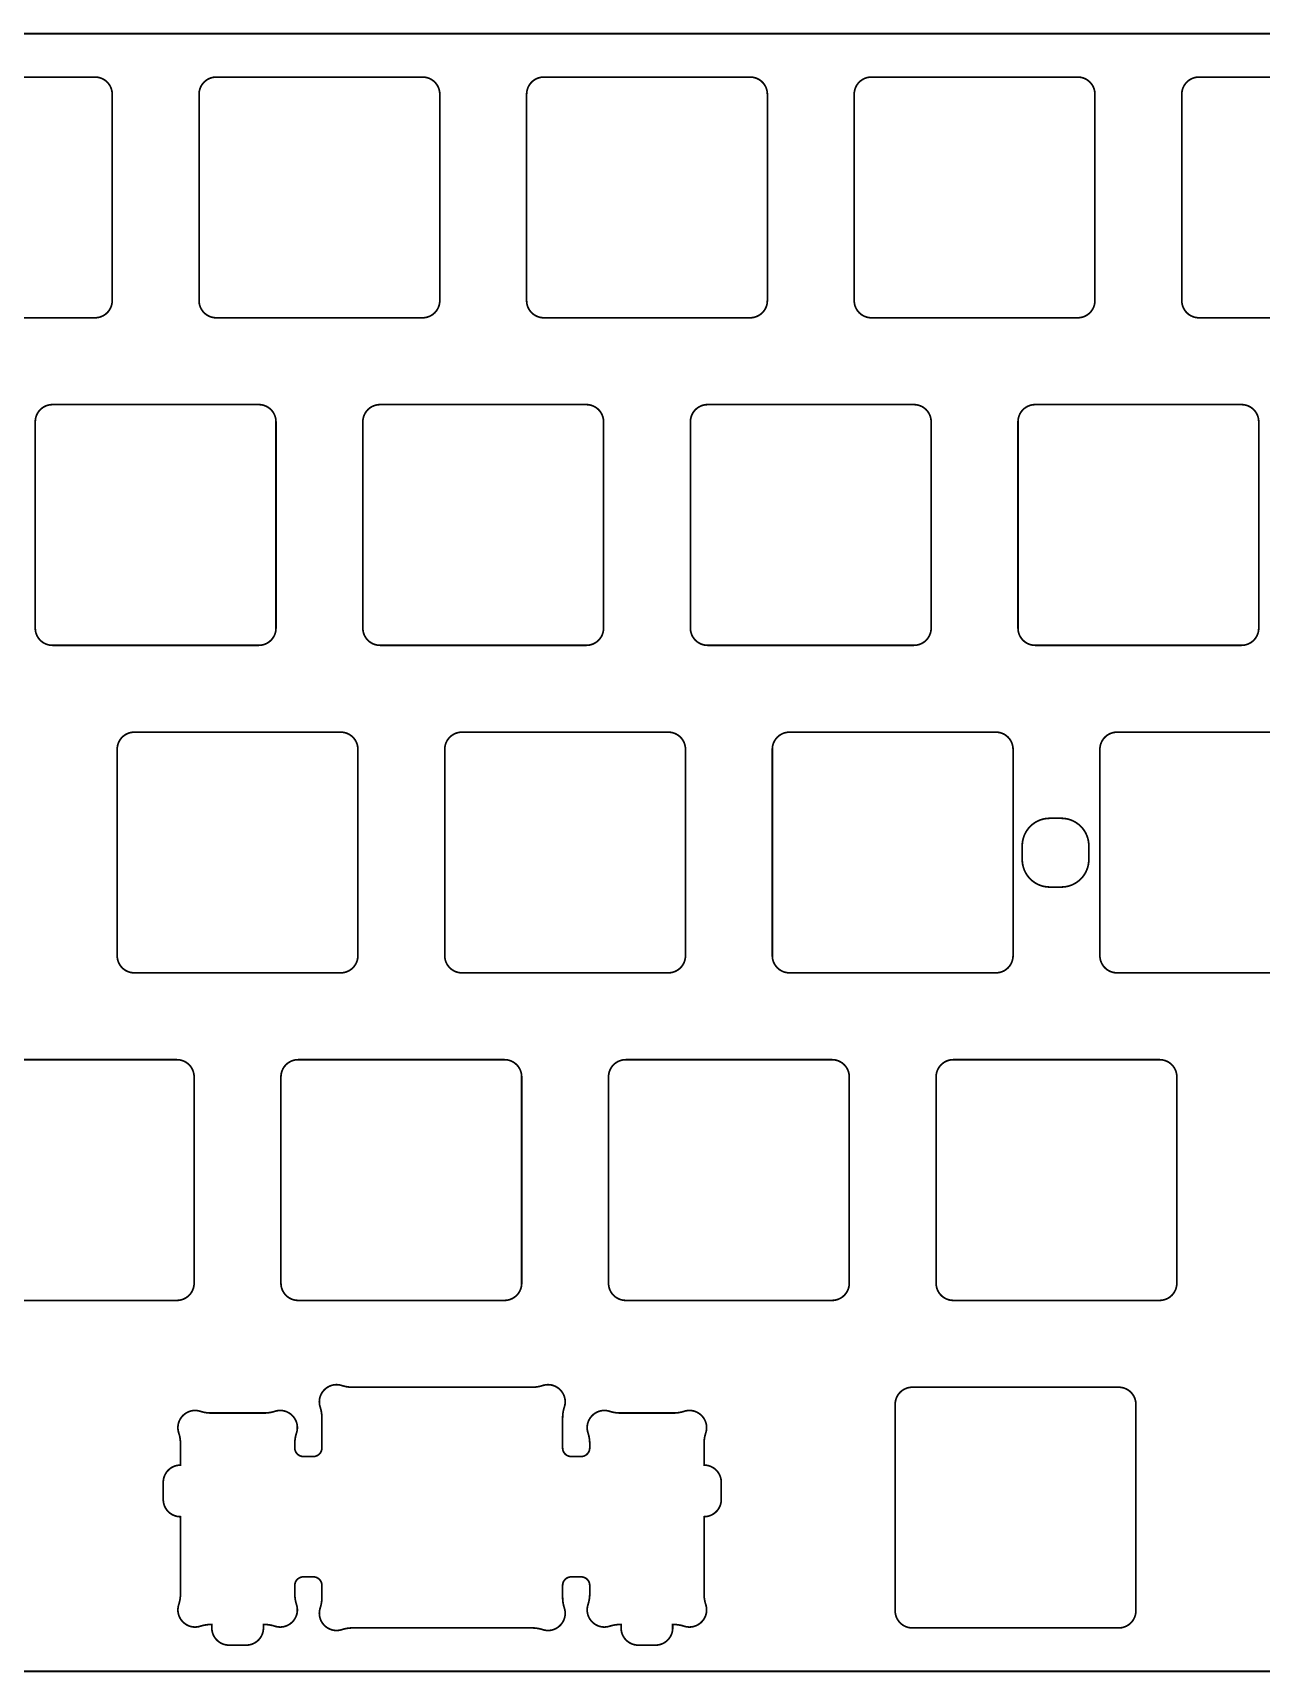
# Model space of a CAD drawing. Header units: millimetres. Extents: x 0 to 286, y -95 to 0.
# Drawn here: x 69.1 to 140.5, y -95.3 to 0.1 of the extents above; entities that cross this region are included whole.
import ezdxf

# ---------------------------------------------------------------- set-up
doc = ezdxf.new("R2010")
doc.units = ezdxf.units.MM
doc.header["$MEASUREMENT"] = 0
doc.layers.add('Board-Outline-Layer', color=7, linetype='Continuous', true_color=0xff00ff)

msp = doc.modelspace()

# ---------------------------------------------------------------- linework, layer by layer
at = {"layer": 'Board-Outline-Layer', "const_width": 0.1}
for points in [[(2.286, 0), (283.465, 0)], [(60.675, -2.525), (72.675, -2.525)], [(79.725, -2.525), (91.725, -2.525)], [(98.775, -2.525), (110.775, -2.525)], [(117.825, -2.525), (129.825, -2.525)], [(136.875, -2.525), (148.875, -2.525)], [(73.675, -3.525), (73.675, -15.525)], [(78.725, -3.525), (78.725, -15.525)], [(92.725, -3.525), (92.725, -15.525)], [(97.775, -3.525), (97.775, -15.525)], [(111.775, -3.525), (111.775, -15.525)], [(116.825, -3.525), (116.825, -15.525)], [(130.825, -3.525), (130.825, -15.525)], [(135.875, -3.525), (135.875, -15.525)], [(60.675, -16.525), (72.675, -16.525)], [(79.725, -16.525), (91.725, -16.525)], [(98.775, -16.525), (110.775, -16.525)], [(117.825, -16.525), (129.825, -16.525)], [(136.875, -16.525), (148.875, -16.525)], [(70.2, -21.575), (82.2, -21.575)], [(89.25, -21.575), (101.25, -21.575)], [(108.3, -21.575), (120.3, -21.575)], [(127.35, -21.575), (139.35, -21.575)], [(69.2, -22.575), (69.2, -34.575)], [(83.2, -22.575), (83.2, -34.575)], [(88.25, -22.575), (88.25, -34.575)], [(102.25, -22.575), (102.25, -34.575)], [(107.3, -22.575), (107.3, -34.575)], [(121.3, -22.575), (121.3, -34.575)], [(126.35, -22.575), (126.35, -34.575)], [(140.35, -22.575), (140.35, -34.575)], [(70.2, -35.575), (82.2, -35.575)], [(89.25, -35.575), (101.25, -35.575)], [(108.3, -35.575), (120.3, -35.575)], [(127.35, -35.575), (139.35, -35.575)], [(74.963, -40.625), (86.963, -40.625)], [(94.013, -40.625), (106.013, -40.625)], [(113.063, -40.625), (125.063, -40.625)], [(132.113, -40.625), (144.113, -40.625)], [(73.963, -41.625), (73.963, -53.625)], [(87.963, -41.625), (87.963, -53.625)], [(93.013, -41.625), (93.013, -53.625)], [(107.013, -41.625), (107.013, -53.625)], [(112.063, -41.625), (112.063, -53.625)], [(126.063, -41.625), (126.063, -53.625)], [(131.113, -41.625), (131.113, -53.625)], [(74.963, -54.625), (86.963, -54.625)], [(94.013, -54.625), (106.013, -54.625)], [(113.063, -54.625), (125.063, -54.625)], [(132.113, -54.625), (144.113, -54.625)], [(65.438, -59.675), (77.438, -59.675)], [(84.488, -59.675), (96.488, -59.675)], [(103.538, -59.675), (115.538, -59.675)], [(122.588, -59.675), (134.588, -59.675)], [(78.438, -60.675), (78.438, -72.675)], [(83.488, -60.675), (83.488, -72.675)], [(97.488, -60.675), (97.488, -72.675)], [(102.538, -60.675), (102.538, -72.675)], [(116.538, -60.675), (116.538, -72.675)], [(121.588, -60.675), (121.588, -72.675)], [(135.588, -60.675), (135.588, -72.675)], [(65.438, -73.675), (77.438, -73.675)], [(84.488, -73.675), (96.488, -73.675)], [(103.538, -73.675), (115.538, -73.675)], [(122.588, -73.675), (134.588, -73.675)], [(120.206, -78.725), (132.207, -78.725)], [(119.206, -79.725), (119.206, -91.725)], [(133.207, -79.725), (133.207, -91.725)], [(120.206, -92.725), (132.207, -92.725)], [(283.465, -95.25), (2.286, -95.25)]]:
    msp.add_lwpolyline(points, dxfattribs=at)
for points in [[(73.675, -3.525, 0.414), (72.675, -2.525)], [(79.725, -2.525, 0.414), (78.725, -3.525)], [(92.725, -3.525, 0.414), (91.725, -2.525)], [(98.775, -2.525, 0.414), (97.775, -3.525)], [(111.775, -3.525, 0.414), (110.775, -2.525)], [(117.825, -2.525, 0.414), (116.825, -3.525)], [(130.825, -3.525, 0.414), (129.825, -2.525)], [(136.875, -2.525, 0.414), (135.875, -3.525)], [(72.675, -16.525, 0.414), (73.675, -15.525)], [(78.725, -15.525, 0.414), (79.725, -16.525)], [(91.725, -16.525, 0.414), (92.725, -15.525)], [(97.775, -15.525, 0.414), (98.775, -16.525)], [(110.775, -16.525, 0.414), (111.775, -15.525)], [(116.825, -15.525, 0.414), (117.825, -16.525)], [(129.825, -16.525, 0.414), (130.825, -15.525)], [(135.875, -15.525, 0.414), (136.875, -16.525)], [(70.2, -21.575, 0.414), (69.2, -22.575)], [(83.2, -22.575, 0.414), (82.2, -21.575)], [(89.25, -21.575, 0.414), (88.25, -22.575)], [(102.25, -22.575, 0.414), (101.25, -21.575)], [(108.3, -21.575, 0.414), (107.3, -22.575)], [(121.3, -22.575, 0.414), (120.3, -21.575)], [(127.35, -21.575, 0.414), (126.35, -22.575)], [(140.35, -22.575, 0.414), (139.35, -21.575)], [(69.2, -34.575, 0.414), (70.2, -35.575)], [(82.2, -35.575, 0.414), (83.2, -34.575)], [(88.25, -34.575, 0.414), (89.25, -35.575)], [(101.25, -35.575, 0.414), (102.25, -34.575)], [(107.3, -34.575, 0.414), (108.3, -35.575)], [(120.3, -35.575, 0.414), (121.3, -34.575)], [(126.35, -34.575, 0.414), (127.35, -35.575)], [(139.35, -35.575, 0.414), (140.35, -34.575)], [(74.963, -40.625, 0.414), (73.963, -41.625)], [(87.963, -41.625, 0.414), (86.963, -40.625)], [(94.013, -40.625, 0.414), (93.013, -41.625)], [(107.013, -41.625, 0.414), (106.013, -40.625)], [(113.063, -40.625, 0.414), (112.063, -41.625)], [(126.063, -41.625, 0.414), (125.063, -40.625)], [(132.113, -40.625, 0.414), (131.113, -41.625)], [(73.963, -53.625, 0.414), (74.963, -54.625)], [(86.963, -54.625, 0.414), (87.963, -53.625)], [(93.013, -53.625, 0.414), (94.013, -54.625)], [(106.013, -54.625, 0.414), (107.013, -53.625)], [(112.063, -53.625, 0.414), (113.063, -54.625)], [(125.063, -54.625, 0.414), (126.063, -53.625)], [(131.113, -53.625, 0.414), (132.113, -54.625)], [(78.438, -60.675, 0.414), (77.438, -59.675)], [(84.488, -59.675, 0.414), (83.488, -60.675)], [(97.488, -60.675, 0.414), (96.488, -59.675)], [(103.538, -59.675, 0.414), (102.538, -60.675)], [(116.538, -60.675, 0.414), (115.538, -59.675)], [(122.588, -59.675, 0.414), (121.588, -60.675)], [(135.588, -60.675, 0.414), (134.588, -59.675)], [(77.438, -73.675, 0.414), (78.438, -72.675)], [(83.488, -72.675, 0.414), (84.488, -73.675)], [(96.488, -73.675, 0.414), (97.488, -72.675)], [(102.538, -72.675, 0.414), (103.538, -73.675)], [(115.538, -73.675, 0.414), (116.538, -72.675)], [(121.588, -72.675, 0.414), (122.588, -73.675)], [(134.588, -73.675, 0.414), (135.588, -72.675)], [(120.206, -78.725, 0.414), (119.206, -79.725)], [(133.207, -79.725, 0.414), (132.207, -78.725)], [(119.206, -91.725, 0.414), (120.206, -92.725)], [(132.207, -92.725, 0.414), (133.207, -91.725)]]:
    msp.add_lwpolyline(points, format="xyb", dxfattribs=at)
msp.add_lwpolyline([(126.596, -48.035), (126.596, -47.235, -0.414), (128.196, -45.635), (128.869, -45.635, -0.414), (130.469, -47.235), (130.469, -48.035, -0.414), (128.869, -49.635), (128.196, -49.635, -0.414)], format="xyb", close=True, dxfattribs=at)
msp.add_lwpolyline([(85.369, -89.755), (85.395, -89.756), (85.42, -89.758), (85.445, -89.761), (85.47, -89.765), (85.494, -89.771), (85.518, -89.778), (85.541, -89.786), (85.564, -89.794), (85.586, -89.804), (85.607, -89.816), (85.628, -89.828), (85.648, -89.841), (85.668, -89.855), (85.687, -89.869), (85.705, -89.885), (85.722, -89.902), (85.739, -89.919), (85.755, -89.937), (85.77, -89.956), (85.784, -89.976), (85.797, -89.996), (85.809, -90.017), (85.82, -90.038), (85.83, -90.061), (85.839, -90.083), (85.846, -90.107), (85.853, -90.13), (85.859, -90.154), (85.863, -90.179), (85.866, -90.204), (85.868, -90.229), (85.869, -90.255), (85.869, -90.946), (85.867, -91.024), (85.863, -91.103), (85.855, -91.181), (85.844, -91.258), (85.831, -91.335), (85.814, -91.412), (85.794, -91.488), (85.771, -91.563), (85.76, -91.599), (85.751, -91.636), (85.742, -91.672), (85.735, -91.708), (85.73, -91.744), (85.726, -91.78), (85.723, -91.815), (85.721, -91.851), (85.721, -91.886), (85.722, -91.92), (85.724, -91.955), (85.727, -91.989), (85.732, -92.023), (85.738, -92.057), (85.753, -92.123), (85.772, -92.188), (85.795, -92.25), (85.823, -92.311), (85.854, -92.369), (85.889, -92.426), (85.928, -92.479), (85.97, -92.531), (86.015, -92.579), (86.064, -92.624), (86.115, -92.666), (86.168, -92.705), (86.225, -92.74), (86.283, -92.771), (86.344, -92.799), (86.407, -92.822), (86.471, -92.842), (86.537, -92.856), (86.571, -92.862), (86.605, -92.867), (86.639, -92.87), (86.674, -92.872), (86.709, -92.873), (86.744, -92.873), (86.779, -92.871), (86.815, -92.868), (86.85, -92.864), (86.886, -92.859), (86.922, -92.852), (86.958, -92.844), (86.995, -92.834), (87.031, -92.823), (87.106, -92.8), (87.182, -92.78), (87.259, -92.764), (87.336, -92.75), (87.414, -92.739), (87.492, -92.731), (87.57, -92.727), (87.648, -92.725), (98.09, -92.725), (98.168, -92.727), (98.246, -92.731), (98.324, -92.739), (98.402, -92.75), (98.479, -92.764), (98.556, -92.78), (98.632, -92.8), (98.707, -92.823), (98.743, -92.834), (98.78, -92.844), (98.816, -92.852), (98.852, -92.859), (98.888, -92.864), (98.923, -92.868), (98.959, -92.871), (98.994, -92.873), (99.029, -92.873), (99.064, -92.872), (99.099, -92.87), (99.133, -92.867), (99.167, -92.862), (99.201, -92.856), (99.234, -92.85), (99.267, -92.842), (99.331, -92.822), (99.394, -92.799), (99.455, -92.771), (99.513, -92.74), (99.569, -92.705), (99.623, -92.666), (99.674, -92.624), (99.723, -92.579), (99.768, -92.531), (99.81, -92.479), (99.848, -92.426), (99.884, -92.369), (99.915, -92.311), (99.943, -92.25), (99.966, -92.188), (99.985, -92.123), (100, -92.057), (100.006, -92.023), (100.011, -91.989), (100.014, -91.955), (100.016, -91.92), (100.017, -91.886), (100.017, -91.851), (100.015, -91.815), (100.012, -91.78), (100.008, -91.744), (100.003, -91.708), (99.996, -91.672), (99.987, -91.636), (99.978, -91.599), (99.967, -91.563), (99.944, -91.488), (99.924, -91.412), (99.907, -91.335), (99.894, -91.258), (99.883, -91.181), (99.875, -91.103), (99.87, -91.024), (99.869, -90.946), (99.869, -90.255), (99.87, -90.229), (99.872, -90.204), (99.875, -90.179), (99.879, -90.154), (99.885, -90.13), (99.891, -90.107), (99.899, -90.083), (99.908, -90.061), (99.918, -90.038), (99.929, -90.017), (99.941, -89.996), (99.954, -89.976), (99.968, -89.956), (99.983, -89.937), (99.999, -89.919), (100.015, -89.902), (100.033, -89.885), (100.051, -89.869), (100.07, -89.855), (100.089, -89.841), (100.11, -89.828), (100.131, -89.816), (100.152, -89.804), (100.174, -89.794), (100.197, -89.786), (100.22, -89.778), (100.244, -89.771), (100.268, -89.765), (100.293, -89.761), (100.318, -89.758), (100.343, -89.756), (100.369, -89.755), (100.944, -89.755), (100.97, -89.756), (100.995, -89.758), (101.02, -89.761), (101.045, -89.765), (101.069, -89.771), (101.093, -89.778), (101.116, -89.786), (101.139, -89.794), (101.161, -89.804), (101.182, -89.816), (101.203, -89.828), (101.224, -89.841), (101.243, -89.855), (101.262, -89.869), (101.28, -89.885), (101.298, -89.902), (101.314, -89.919), (101.33, -89.937), (101.345, -89.956), (101.359, -89.976), (101.372, -89.996), (101.384, -90.017), (101.395, -90.038), (101.405, -90.061), (101.414, -90.083), (101.422, -90.107), (101.428, -90.13), (101.434, -90.154), (101.438, -90.179), (101.441, -90.204), (101.443, -90.229), (101.444, -90.255), (101.444, -90.746), (101.443, -90.824), (101.438, -90.903), (101.43, -90.981), (101.419, -91.058), (101.406, -91.135), (101.389, -91.212), (101.369, -91.288), (101.346, -91.363), (101.335, -91.399), (101.326, -91.436), (101.317, -91.472), (101.31, -91.508), (101.305, -91.544), (101.301, -91.58), (101.298, -91.615), (101.296, -91.651), (101.296, -91.686), (101.297, -91.72), (101.299, -91.755), (101.302, -91.789), (101.307, -91.823), (101.313, -91.857), (101.328, -91.923), (101.347, -91.988), (101.37, -92.05), (101.398, -92.111), (101.429, -92.169), (101.465, -92.226), (101.503, -92.279), (101.545, -92.331), (101.59, -92.379), (101.639, -92.424), (101.69, -92.466), (101.743, -92.505), (101.8, -92.54), (101.858, -92.571), (101.919, -92.599), (101.982, -92.622), (102.046, -92.642), (102.079, -92.65), (102.112, -92.656), (102.146, -92.662), (102.18, -92.667), (102.214, -92.67), (102.249, -92.672), (102.284, -92.673), (102.319, -92.673), (102.354, -92.671), (102.39, -92.668), (102.425, -92.664), (102.461, -92.659), (102.497, -92.652), (102.533, -92.644), (102.57, -92.634), (102.606, -92.623), (102.681, -92.6), (102.757, -92.58), (102.834, -92.564), (102.911, -92.55), (102.989, -92.539), (103.067, -92.531), (103.145, -92.527), (103.223, -92.525), (103.269, -92.525), (103.269, -92.725), (103.27, -92.777), (103.274, -92.827), (103.281, -92.877), (103.289, -92.927), (103.3, -92.975), (103.314, -93.023), (103.33, -93.069), (103.348, -93.114), (103.368, -93.159), (103.39, -93.202), (103.414, -93.244), (103.44, -93.284), (103.468, -93.324), (103.497, -93.361), (103.529, -93.398), (103.562, -93.432), (103.597, -93.465), (103.633, -93.497), (103.671, -93.527), (103.71, -93.554), (103.75, -93.58), (103.792, -93.604), (103.835, -93.627), (103.88, -93.647), (103.925, -93.665), (103.972, -93.68), (104.019, -93.694), (104.067, -93.705), (104.117, -93.714), (104.167, -93.72), (104.218, -93.724), (104.269, -93.725), (105.269, -93.725), (105.32, -93.724), (105.371, -93.72), (105.421, -93.714), (105.471, -93.705), (105.519, -93.694), (105.566, -93.68), (105.613, -93.665), (105.658, -93.647), (105.703, -93.627), (105.746, -93.604), (105.788, -93.58), (105.828, -93.554), (105.867, -93.527), (105.905, -93.497), (105.941, -93.465), (105.976, -93.432), (106.009, -93.398), (106.041, -93.361), (106.07, -93.324), (106.098, -93.284), (106.124, -93.244), (106.148, -93.202), (106.17, -93.159), (106.19, -93.114), (106.208, -93.069), (106.224, -93.023), (106.237, -92.975), (106.249, -92.927), (106.257, -92.877), (106.264, -92.827), (106.268, -92.777), (106.269, -92.725), (106.269, -92.525), (106.315, -92.525), (106.393, -92.527), (106.471, -92.531), (106.549, -92.539), (106.627, -92.55), (106.704, -92.564), (106.781, -92.58), (106.857, -92.6), (106.932, -92.623), (106.968, -92.634), (107.005, -92.644), (107.041, -92.652), (107.077, -92.659), (107.113, -92.664), (107.148, -92.668), (107.184, -92.671), (107.219, -92.673), (107.254, -92.673), (107.289, -92.672), (107.324, -92.67), (107.358, -92.667), (107.392, -92.662), (107.426, -92.656), (107.459, -92.65), (107.492, -92.642), (107.556, -92.622), (107.619, -92.599), (107.68, -92.571), (107.738, -92.54), (107.795, -92.505), (107.848, -92.466), (107.899, -92.424), (107.948, -92.379), (107.993, -92.331), (108.035, -92.279), (108.073, -92.226), (108.109, -92.169), (108.14, -92.111), (108.168, -92.05), (108.191, -91.988), (108.21, -91.923), (108.225, -91.857), (108.231, -91.823), (108.236, -91.789), (108.239, -91.755), (108.241, -91.72), (108.242, -91.686), (108.242, -91.651), (108.24, -91.615), (108.237, -91.58), (108.233, -91.544), (108.228, -91.508), (108.221, -91.472), (108.212, -91.436), (108.203, -91.399), (108.192, -91.363), (108.169, -91.288), (108.149, -91.212), (108.132, -91.135), (108.119, -91.058), (108.108, -90.981), (108.1, -90.903), (108.095, -90.824), (108.094, -90.746), (108.094, -86.255), (108.145, -86.254), (108.196, -86.25), (108.246, -86.244), (108.296, -86.235), (108.344, -86.224), (108.391, -86.21), (108.438, -86.194), (108.483, -86.177), (108.528, -86.157), (108.571, -86.134), (108.613, -86.11), (108.653, -86.084), (108.692, -86.057), (108.73, -86.027), (108.766, -85.995), (108.801, -85.962), (108.834, -85.928), (108.866, -85.891), (108.895, -85.853), (108.923, -85.814), (108.949, -85.774), (108.973, -85.732), (108.995, -85.689), (109.015, -85.644), (109.033, -85.599), (109.049, -85.553), (109.062, -85.505), (109.074, -85.457), (109.082, -85.407), (109.089, -85.357), (109.093, -85.307), (109.094, -85.255), (109.094, -84.255), (109.093, -84.204), (109.089, -84.153), (109.082, -84.103), (109.074, -84.054), (109.062, -84.005), (109.049, -83.958), (109.033, -83.911), (109.015, -83.866), (108.995, -83.822), (108.973, -83.779), (108.949, -83.737), (108.923, -83.696), (108.895, -83.657), (108.866, -83.619), (108.834, -83.583), (108.801, -83.548), (108.766, -83.515), (108.73, -83.484), (108.692, -83.454), (108.653, -83.426), (108.613, -83.4), (108.571, -83.376), (108.528, -83.354), (108.483, -83.334), (108.438, -83.316), (108.391, -83.3), (108.344, -83.287), (108.296, -83.275), (108.246, -83.267), (108.196, -83.26), (108.145, -83.256), (108.094, -83.255), (108.094, -82.005), (108.095, -81.926), (108.1, -81.848), (108.108, -81.77), (108.119, -81.692), (108.132, -81.615), (108.149, -81.538), (108.169, -81.463), (108.192, -81.387), (108.203, -81.351), (108.212, -81.315), (108.221, -81.279), (108.228, -81.242), (108.233, -81.207), (108.237, -81.171), (108.24, -81.135), (108.242, -81.1), (108.242, -81.065), (108.241, -81.03), (108.239, -80.995), (108.236, -80.961), (108.231, -80.927), (108.225, -80.893), (108.21, -80.827), (108.191, -80.763), (108.168, -80.7), (108.14, -80.639), (108.109, -80.581), (108.073, -80.525), (108.035, -80.471), (107.993, -80.42), (107.948, -80.372), (107.899, -80.326), (107.848, -80.284), (107.795, -80.246), (107.738, -80.211), (107.68, -80.179), (107.619, -80.152), (107.556, -80.128), (107.492, -80.109), (107.426, -80.094), (107.392, -80.088), (107.358, -80.084), (107.324, -80.08), (107.289, -80.078), (107.254, -80.077), (107.219, -80.077), (107.184, -80.079), (107.148, -80.082), (107.113, -80.086), (107.077, -80.092), (107.041, -80.099), (107.005, -80.107), (106.968, -80.116), (106.932, -80.128), (106.857, -80.15), (106.781, -80.17), (106.704, -80.187), (106.627, -80.201), (106.549, -80.211), (106.471, -80.219), (106.393, -80.224), (106.315, -80.225), (103.223, -80.225), (103.145, -80.224), (103.067, -80.219), (102.989, -80.211), (102.911, -80.201), (102.834, -80.187), (102.757, -80.17), (102.681, -80.15), (102.606, -80.128), (102.57, -80.116), (102.533, -80.107), (102.497, -80.099), (102.461, -80.092), (102.425, -80.086), (102.39, -80.082), (102.354, -80.079), (102.319, -80.077), (102.284, -80.077), (102.249, -80.078), (102.214, -80.08), (102.18, -80.084), (102.146, -80.088), (102.112, -80.094), (102.046, -80.109), (101.982, -80.128), (101.919, -80.152), (101.858, -80.179), (101.8, -80.211), (101.743, -80.246), (101.69, -80.284), (101.639, -80.326), (101.59, -80.372), (101.545, -80.42), (101.503, -80.471), (101.465, -80.525), (101.429, -80.581), (101.398, -80.639), (101.37, -80.7), (101.347, -80.763), (101.328, -80.827), (101.313, -80.893), (101.307, -80.927), (101.302, -80.961), (101.299, -80.995), (101.297, -81.03), (101.296, -81.065), (101.296, -81.1), (101.298, -81.135), (101.301, -81.171), (101.305, -81.207), (101.31, -81.242), (101.317, -81.279), (101.326, -81.315), (101.335, -81.351), (101.346, -81.387), (101.369, -81.463), (101.389, -81.538), (101.406, -81.615), (101.419, -81.692), (101.43, -81.77), (101.438, -81.848), (101.443, -81.926), (101.444, -82.005), (101.444, -82.255), (101.443, -82.281), (101.441, -82.306), (101.438, -82.331), (101.434, -82.356), (101.428, -82.38), (101.422, -82.404), (101.414, -82.427), (101.405, -82.45), (101.395, -82.472), (101.384, -82.493), (101.372, -82.514), (101.359, -82.535), (101.345, -82.554), (101.33, -82.573), (101.314, -82.591), (101.298, -82.609), (101.28, -82.625), (101.262, -82.641), (101.243, -82.656), (101.224, -82.67), (101.203, -82.683), (101.182, -82.695), (101.161, -82.706), (101.139, -82.716), (101.116, -82.725), (101.093, -82.733), (101.069, -82.739), (101.045, -82.745), (101.02, -82.749), (100.995, -82.753), (100.97, -82.755), (100.944, -82.755), (100.369, -82.755), (100.343, -82.755), (100.318, -82.753), (100.293, -82.749), (100.268, -82.745), (100.244, -82.739), (100.22, -82.733), (100.197, -82.725), (100.174, -82.716), (100.152, -82.706), (100.131, -82.695), (100.11, -82.683), (100.089, -82.67), (100.07, -82.656), (100.051, -82.641), (100.033, -82.625), (100.015, -82.609), (99.999, -82.591), (99.983, -82.573), (99.968, -82.554), (99.954, -82.535), (99.941, -82.514), (99.929, -82.493), (99.918, -82.472), (99.908, -82.45), (99.899, -82.427), (99.891, -82.404), (99.885, -82.38), (99.879, -82.356), (99.875, -82.331), (99.872, -82.306), (99.87, -82.281), (99.869, -82.255), (99.869, -80.505), (99.871, -80.426), (99.875, -80.348), (99.883, -80.27), (99.894, -80.192), (99.907, -80.115), (99.924, -80.038), (99.944, -79.963), (99.967, -79.887), (99.978, -79.851), (99.987, -79.815), (99.996, -79.778), (100.003, -79.742), (100.008, -79.707), (100.012, -79.671), (100.015, -79.635), (100.017, -79.6), (100.017, -79.565), (100.016, -79.53), (100.014, -79.495), (100.011, -79.461), (100.006, -79.427), (100, -79.393), (99.985, -79.327), (99.966, -79.263), (99.943, -79.2), (99.915, -79.139), (99.884, -79.081), (99.848, -79.025), (99.81, -78.971), (99.768, -78.92), (99.723, -78.872), (99.674, -78.826), (99.623, -78.784), (99.569, -78.746), (99.513, -78.711), (99.455, -78.679), (99.394, -78.652), (99.331, -78.628), (99.267, -78.609), (99.234, -78.601), (99.201, -78.594), (99.167, -78.588), (99.133, -78.584), (99.099, -78.58), (99.064, -78.578), (99.029, -78.577), (98.994, -78.577), (98.959, -78.579), (98.923, -78.582), (98.888, -78.586), (98.852, -78.592), (98.816, -78.598), (98.78, -78.607), (98.743, -78.616), (98.707, -78.628), (98.632, -78.65), (98.556, -78.67), (98.479, -78.687), (98.402, -78.701), (98.324, -78.711), (98.246, -78.719), (98.168, -78.724), (98.09, -78.725), (87.648, -78.725), (87.57, -78.724), (87.492, -78.719), (87.414, -78.711), (87.336, -78.701), (87.259, -78.687), (87.182, -78.67), (87.106, -78.65), (87.031, -78.628), (86.995, -78.616), (86.958, -78.607), (86.922, -78.598), (86.886, -78.592), (86.85, -78.586), (86.815, -78.582), (86.779, -78.579), (86.744, -78.577), (86.709, -78.577), (86.674, -78.578), (86.639, -78.58), (86.605, -78.584), (86.571, -78.588), (86.537, -78.594), (86.471, -78.609), (86.407, -78.628), (86.344, -78.652), (86.283, -78.679), (86.225, -78.711), (86.168, -78.746), (86.115, -78.784), (86.064, -78.826), (86.015, -78.872), (85.97, -78.92), (85.928, -78.971), (85.889, -79.025), (85.854, -79.081), (85.823, -79.139), (85.795, -79.2), (85.772, -79.263), (85.753, -79.327), (85.745, -79.36), (85.738, -79.393), (85.732, -79.427), (85.727, -79.461), (85.724, -79.495), (85.722, -79.53), (85.721, -79.565), (85.721, -79.6), (85.723, -79.635), (85.726, -79.671), (85.73, -79.707), (85.735, -79.742), (85.742, -79.778), (85.751, -79.815), (85.76, -79.851), (85.771, -79.887), (85.794, -79.963), (85.814, -80.038), (85.831, -80.115), (85.844, -80.192), (85.855, -80.27), (85.863, -80.348), (85.867, -80.426), (85.869, -80.505), (85.869, -82.255), (85.868, -82.281), (85.866, -82.306), (85.863, -82.331), (85.859, -82.356), (85.853, -82.38), (85.846, -82.404), (85.839, -82.427), (85.83, -82.45), (85.82, -82.472), (85.809, -82.493), (85.797, -82.514), (85.784, -82.535), (85.77, -82.554), (85.755, -82.573), (85.739, -82.591), (85.722, -82.609), (85.705, -82.625), (85.687, -82.641), (85.668, -82.656), (85.648, -82.67), (85.628, -82.683), (85.607, -82.695), (85.586, -82.706), (85.564, -82.716), (85.541, -82.725), (85.518, -82.733), (85.494, -82.739), (85.47, -82.745), (85.445, -82.749), (85.42, -82.753), (85.395, -82.755), (85.369, -82.755), (84.794, -82.755), (84.768, -82.755), (84.743, -82.753), (84.718, -82.749), (84.693, -82.745), (84.669, -82.739), (84.645, -82.733), (84.622, -82.725), (84.599, -82.716), (84.577, -82.706), (84.556, -82.695), (84.535, -82.683), (84.514, -82.67), (84.495, -82.656), (84.476, -82.641), (84.458, -82.625), (84.44, -82.609), (84.424, -82.591), (84.408, -82.573), (84.393, -82.554), (84.379, -82.535), (84.366, -82.514), (84.354, -82.493), (84.343, -82.472), (84.333, -82.45), (84.324, -82.427), (84.316, -82.404), (84.31, -82.38), (84.304, -82.356), (84.3, -82.331), (84.297, -82.306), (84.295, -82.281), (84.294, -82.255), (84.294, -82.005), (84.295, -81.926), (84.3, -81.848), (84.308, -81.77), (84.319, -81.692), (84.332, -81.615), (84.349, -81.538), (84.369, -81.463), (84.392, -81.387), (84.403, -81.351), (84.412, -81.315), (84.421, -81.279), (84.428, -81.242), (84.433, -81.207), (84.437, -81.171), (84.44, -81.135), (84.442, -81.1), (84.442, -81.065), (84.441, -81.03), (84.439, -80.995), (84.435, -80.961), (84.431, -80.927), (84.425, -80.893), (84.41, -80.827), (84.391, -80.763), (84.368, -80.7), (84.34, -80.639), (84.309, -80.581), (84.273, -80.525), (84.235, -80.471), (84.193, -80.42), (84.147, -80.372), (84.099, -80.326), (84.048, -80.284), (83.994, -80.246), (83.938, -80.211), (83.88, -80.179), (83.819, -80.152), (83.756, -80.128), (83.692, -80.109), (83.626, -80.094), (83.592, -80.088), (83.558, -80.084), (83.524, -80.08), (83.489, -80.078), (83.454, -80.077), (83.419, -80.077), (83.384, -80.079), (83.348, -80.082), (83.313, -80.086), (83.277, -80.092), (83.241, -80.099), (83.204, -80.107), (83.168, -80.116), (83.132, -80.128), (83.057, -80.15), (82.981, -80.17), (82.904, -80.187), (82.827, -80.201), (82.749, -80.211), (82.671, -80.219), (82.593, -80.224), (82.515, -80.225), (79.423, -80.225), (79.345, -80.224), (79.267, -80.219), (79.189, -80.211), (79.111, -80.201), (79.034, -80.187), (78.957, -80.17), (78.881, -80.15), (78.806, -80.128), (78.77, -80.116), (78.733, -80.107), (78.697, -80.099), (78.661, -80.092), (78.625, -80.086), (78.59, -80.082), (78.554, -80.079), (78.519, -80.077), (78.484, -80.077), (78.449, -80.078), (78.414, -80.08), (78.38, -80.084), (78.346, -80.088), (78.312, -80.094), (78.246, -80.109), (78.182, -80.128), (78.119, -80.152), (78.058, -80.179), (78, -80.211), (77.943, -80.246), (77.89, -80.284), (77.839, -80.326), (77.79, -80.372), (77.745, -80.42), (77.703, -80.471), (77.664, -80.525), (77.629, -80.581), (77.598, -80.639), (77.57, -80.7), (77.547, -80.763), (77.528, -80.827), (77.52, -80.86), (77.513, -80.893), (77.507, -80.927), (77.502, -80.961), (77.499, -80.995), (77.497, -81.03), (77.496, -81.065), (77.496, -81.1), (77.498, -81.135), (77.501, -81.171), (77.505, -81.207), (77.51, -81.242), (77.517, -81.279), (77.526, -81.315), (77.535, -81.351), (77.546, -81.387), (77.569, -81.463), (77.589, -81.538), (77.606, -81.615), (77.619, -81.692), (77.63, -81.77), (77.638, -81.848), (77.642, -81.926), (77.644, -82.005), (77.644, -83.255), (77.592, -83.256), (77.542, -83.26), (77.492, -83.267), (77.442, -83.275), (77.394, -83.287), (77.347, -83.3), (77.3, -83.316), (77.255, -83.334), (77.21, -83.354), (77.167, -83.376), (77.125, -83.4), (77.085, -83.426), (77.046, -83.454), (77.008, -83.484), (76.972, -83.515), (76.937, -83.548), (76.904, -83.583), (76.872, -83.619), (76.843, -83.657), (76.815, -83.696), (76.789, -83.737), (76.765, -83.779), (76.743, -83.822), (76.723, -83.866), (76.705, -83.911), (76.689, -83.958), (76.675, -84.005), (76.664, -84.054), (76.655, -84.103), (76.649, -84.153), (76.645, -84.204), (76.644, -84.255), (76.644, -85.255), (76.645, -85.307), (76.649, -85.357), (76.655, -85.407), (76.664, -85.457), (76.675, -85.505), (76.689, -85.553), (76.705, -85.599), (76.723, -85.644), (76.743, -85.689), (76.765, -85.732), (76.789, -85.774), (76.815, -85.814), (76.843, -85.853), (76.872, -85.891), (76.904, -85.928), (76.937, -85.962), (76.972, -85.995), (77.008, -86.027), (77.046, -86.057), (77.085, -86.084), (77.125, -86.11), (77.167, -86.134), (77.21, -86.157), (77.255, -86.177), (77.3, -86.194), (77.347, -86.21), (77.394, -86.224), (77.442, -86.235), (77.492, -86.244), (77.542, -86.25), (77.592, -86.254), (77.644, -86.255), (77.644, -90.746), (77.642, -90.824), (77.638, -90.903), (77.63, -90.981), (77.619, -91.058), (77.606, -91.135), (77.589, -91.212), (77.569, -91.288), (77.546, -91.363), (77.535, -91.399), (77.526, -91.436), (77.517, -91.472), (77.51, -91.508), (77.505, -91.544), (77.501, -91.58), (77.498, -91.615), (77.496, -91.651), (77.496, -91.686), (77.497, -91.72), (77.499, -91.755), (77.502, -91.789), (77.507, -91.823), (77.513, -91.857), (77.528, -91.923), (77.547, -91.988), (77.57, -92.05), (77.598, -92.111), (77.629, -92.169), (77.664, -92.226), (77.703, -92.279), (77.745, -92.331), (77.79, -92.379), (77.839, -92.424), (77.89, -92.466), (77.943, -92.505), (78, -92.54), (78.058, -92.571), (78.119, -92.599), (78.182, -92.622), (78.246, -92.642), (78.279, -92.65), (78.312, -92.656), (78.346, -92.662), (78.38, -92.667), (78.414, -92.67), (78.449, -92.672), (78.484, -92.673), (78.519, -92.673), (78.554, -92.671), (78.59, -92.668), (78.625, -92.664), (78.661, -92.659), (78.697, -92.652), (78.733, -92.644), (78.77, -92.634), (78.806, -92.623), (78.881, -92.6), (78.957, -92.58), (79.034, -92.564), (79.111, -92.55), (79.189, -92.539), (79.267, -92.531), (79.345, -92.527), (79.423, -92.525), (79.469, -92.525), (79.469, -92.725), (79.47, -92.777), (79.474, -92.827), (79.48, -92.877), (79.489, -92.927), (79.5, -92.975), (79.514, -93.023), (79.53, -93.069), (79.547, -93.114), (79.568, -93.159), (79.59, -93.202), (79.614, -93.244), (79.64, -93.284), (79.668, -93.324), (79.697, -93.361), (79.729, -93.398), (79.762, -93.432), (79.797, -93.465), (79.833, -93.497), (79.871, -93.527), (79.91, -93.554), (79.95, -93.58), (79.992, -93.604), (80.035, -93.627), (80.08, -93.647), (80.125, -93.665), (80.172, -93.68), (80.219, -93.694), (80.267, -93.705), (80.317, -93.714), (80.367, -93.72), (80.417, -93.724), (80.469, -93.725), (81.469, -93.725), (81.52, -93.724), (81.571, -93.72), (81.621, -93.714), (81.67, -93.705), (81.719, -93.694), (81.766, -93.68), (81.813, -93.665), (81.858, -93.647), (81.902, -93.627), (81.946, -93.604), (81.987, -93.58), (82.028, -93.554), (82.067, -93.527), (82.105, -93.497), (82.141, -93.465), (82.176, -93.432), (82.209, -93.398), (82.241, -93.361), (82.27, -93.324), (82.298, -93.284), (82.324, -93.244), (82.348, -93.202), (82.37, -93.159), (82.39, -93.114), (82.408, -93.069), (82.424, -93.023), (82.437, -92.975), (82.449, -92.927), (82.457, -92.877), (82.464, -92.827), (82.468, -92.777), (82.469, -92.725), (82.469, -92.525), (82.515, -92.525), (82.593, -92.527), (82.671, -92.531), (82.749, -92.539), (82.827, -92.55), (82.904, -92.564), (82.981, -92.58), (83.057, -92.6), (83.132, -92.623), (83.168, -92.634), (83.204, -92.644), (83.241, -92.652), (83.277, -92.659), (83.313, -92.664), (83.348, -92.668), (83.384, -92.671), (83.419, -92.673), (83.454, -92.673), (83.489, -92.672), (83.524, -92.67), (83.558, -92.667), (83.592, -92.662), (83.626, -92.656), (83.659, -92.65), (83.692, -92.642), (83.756, -92.622), (83.819, -92.599), (83.88, -92.571), (83.938, -92.54), (83.994, -92.505), (84.048, -92.466), (84.099, -92.424), (84.147, -92.379), (84.193, -92.331), (84.235, -92.279), (84.273, -92.226), (84.309, -92.169), (84.34, -92.111), (84.368, -92.05), (84.391, -91.988), (84.41, -91.923), (84.425, -91.857), (84.431, -91.823), (84.435, -91.789), (84.439, -91.755), (84.441, -91.72), (84.442, -91.686), (84.442, -91.651), (84.44, -91.615), (84.437, -91.58), (84.433, -91.544), (84.428, -91.508), (84.421, -91.472), (84.412, -91.436), (84.403, -91.399), (84.392, -91.363), (84.369, -91.288), (84.349, -91.212), (84.332, -91.135), (84.319, -91.058), (84.308, -90.981), (84.3, -90.903), (84.296, -90.824), (84.294, -90.746), (84.294, -90.255), (84.295, -90.229), (84.297, -90.204), (84.3, -90.179), (84.304, -90.154), (84.31, -90.13), (84.316, -90.107), (84.324, -90.083), (84.333, -90.061), (84.343, -90.038), (84.354, -90.017), (84.366, -89.996), (84.379, -89.976), (84.393, -89.956), (84.408, -89.937), (84.424, -89.919), (84.44, -89.902), (84.458, -89.885), (84.476, -89.869), (84.495, -89.855), (84.514, -89.841), (84.535, -89.828), (84.556, -89.816), (84.577, -89.804), (84.599, -89.794), (84.622, -89.786), (84.645, -89.778), (84.669, -89.771), (84.693, -89.765), (84.718, -89.761), (84.743, -89.758), (84.768, -89.756), (84.794, -89.755)], close=True, dxfattribs=at)

doc.saveas('drawing.dxf')
